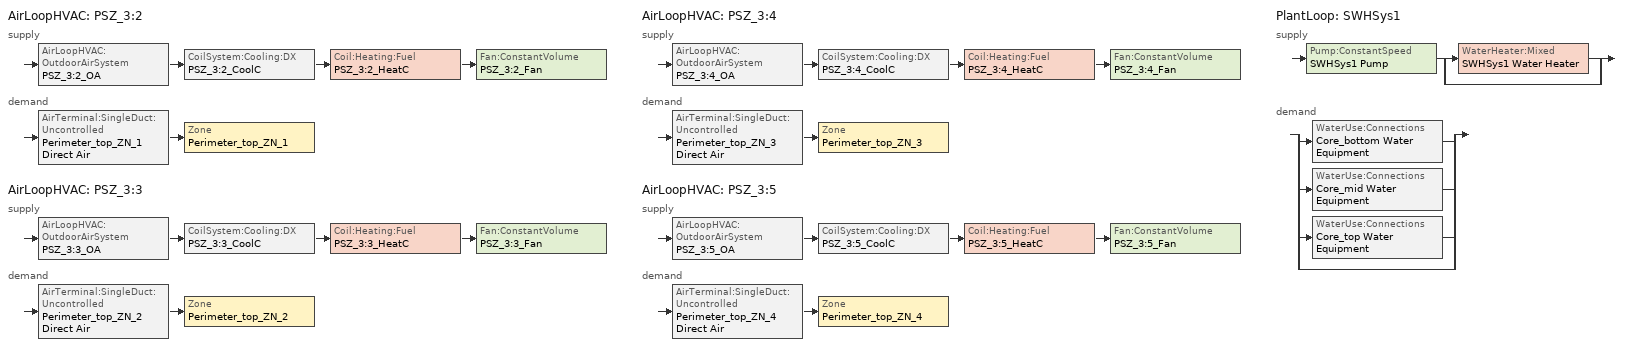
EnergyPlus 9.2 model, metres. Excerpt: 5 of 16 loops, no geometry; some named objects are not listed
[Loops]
AirLoopHVAC 'PSZ_3:2'
 supply: AirLoopHVAC:OutdoorAirSystem 'PSZ_3:2_OA' > CoilSystem:Cooling:DX 'PSZ_3:2_CoolC' > Coil:Heating:Fuel 'PSZ_3:2_HeatC' > Fan:ConstantVolume 'PSZ_3:2_Fan'
 demand: AirTerminal:SingleDuct:Uncontrolled 'Perimeter_top_ZN_1 Direct Air' > Zone 'Perimeter_top_ZN_1'
AirLoopHVAC 'PSZ_3:3'
 supply: AirLoopHVAC:OutdoorAirSystem 'PSZ_3:3_OA' > CoilSystem:Cooling:DX 'PSZ_3:3_CoolC' > Coil:Heating:Fuel 'PSZ_3:3_HeatC' > Fan:ConstantVolume 'PSZ_3:3_Fan'
 demand: AirTerminal:SingleDuct:Uncontrolled 'Perimeter_top_ZN_2 Direct Air' > Zone 'Perimeter_top_ZN_2'
AirLoopHVAC 'PSZ_3:4'
 supply: AirLoopHVAC:OutdoorAirSystem 'PSZ_3:4_OA' > CoilSystem:Cooling:DX 'PSZ_3:4_CoolC' > Coil:Heating:Fuel 'PSZ_3:4_HeatC' > Fan:ConstantVolume 'PSZ_3:4_Fan'
 demand: AirTerminal:SingleDuct:Uncontrolled 'Perimeter_top_ZN_3 Direct Air' > Zone 'Perimeter_top_ZN_3'
AirLoopHVAC 'PSZ_3:5'
 supply: AirLoopHVAC:OutdoorAirSystem 'PSZ_3:5_OA' > CoilSystem:Cooling:DX 'PSZ_3:5_CoolC' > Coil:Heating:Fuel 'PSZ_3:5_HeatC' > Fan:ConstantVolume 'PSZ_3:5_Fan'
 demand: AirTerminal:SingleDuct:Uncontrolled 'Perimeter_top_ZN_4 Direct Air' > Zone 'Perimeter_top_ZN_4'
PlantLoop 'SWHSys1'
 supply: Pump:ConstantSpeed 'SWHSys1 Pump' > split
  | WaterHeater:Mixed 'SWHSys1 Water Heater'
  | bypass
 demand: split
  | WaterUse:Connections 'Core_bottom Water Equipment'
  | WaterUse:Connections 'Core_mid Water Equipment'
  | WaterUse:Connections 'Core_top Water Equipment'
  | bypass
[DesignSpecification:OutdoorAir] Outdoor Air Method=Flow/Person; Outdoor Air Flow per Person=0.0125
SZ DSOA Perimeter_top_ZN_1; SZ DSOA Perimeter_top_ZN_2; SZ DSOA Perimeter_top_ZN_3; SZ DSOA Perimeter_top_ZN_4
[Sizing:Zone] Zone Cooling Design Supply Air Temperature Input Method=SupplyAirTemperature; Zone Cooling Design Supply Air Temperature=12.8; Zone Heating Design Supply Air Temperature Input Method=SupplyAirTemperature; Zone Heating Design Supply Air Temperature=40; Zone Cooling Design Supply Air Humidity Ratio=0.0085; Zone Heating Design Supply Air Humidity Ratio=0.008; Cooling Design Air Flow Method=DesignDay; Heating Design Air Flow Method=DesignDay
Name | Design Specification Outdoor Air Object
Perimeter_top_ZN_1 | SZ DSOA Perimeter_top_ZN_1
Perimeter_top_ZN_2 | SZ DSOA Perimeter_top_ZN_2
Perimeter_top_ZN_3 | SZ DSOA Perimeter_top_ZN_3
Perimeter_top_ZN_4 | SZ DSOA Perimeter_top_ZN_4
[Sizing:System] Type of Load to Size On=Sensible; Design Outdoor Air Flow Rate=AUTOSIZE; Central Heating Maximum System Air Flow Ratio=1; Preheat Design Temperature=7; Preheat Design Humidity Ratio=0.008; Precool Design Temperature=12.8; Precool Design Humidity Ratio=0.008; Central Cooling Design Supply Air Temperature=12.8; Central Heating Design Supply Air Temperature=40; Type of Zone Sum to Use=NonCoincident; 100 Outdoor Air in Cooling=No; 100 Outdoor Air in Heating=No; Central Cooling Design Supply Air Humidity Ratio=0.0085; Central Heating Design Supply Air Humidity Ratio=0.008; Cooling Supply Air Flow Rate Method=DesignDay; Heating Supply Air Flow Rate Method=DesignDay; System Outdoor Air Method=ZoneSum; Zone Maximum Outdoor Air Fraction=1; Cooling Design Capacity Method=CoolingDesignCapacity; Cooling Design Capacity=autosize; Heating Design Capacity Method=HeatingDesignCapacity; Heating Design Capacity=autosize; Central Cooling Capacity Control Method=OnOff
PSZ_3:2; PSZ_3:3; PSZ_3:4; PSZ_3:5
[Sizing:Plant]
SWHSys1: Loop Type=Heating; Design Loop Exit Temperature=60; Loop Design Temperature Difference=5
[ZoneControl:Thermostat] Control Type Schedule=Dual Zone Control Type Sched; Control 1=MdOff DualSPSched
Name | Zone or ZoneList
Perimeter_top_ZN_1 Thermostat | Perimeter_top_ZN_1
Perimeter_top_ZN_2 Thermostat | Perimeter_top_ZN_2
Perimeter_top_ZN_3 Thermostat | Perimeter_top_ZN_3
Perimeter_top_ZN_4 Thermostat | Perimeter_top_ZN_4
[ThermostatSetpoint:DualSetpoint]
MdOff DualSPSched: Heating Setpoint Temperature Schedule=HTGSETP_SCH; Cooling Setpoint Temperature Schedule=CLGSETP_SCH
[AirTerminal:SingleDuct:Uncontrolled] Availability Schedule=ALWAYS_ON; Maximum Air Flow Rate=AUTOSIZE
Perimeter_top_ZN_1 Direct Air; Perimeter_top_ZN_2 Direct Air; Perimeter_top_ZN_3 Direct Air; Perimeter_top_ZN_4 Direct Air
[Zone equipment]
Perimeter_top_ZN_1: Perimeter_top_ZN_1 Direct Air
Perimeter_top_ZN_2: Perimeter_top_ZN_2 Direct Air
Perimeter_top_ZN_3: Perimeter_top_ZN_3 Direct Air
Perimeter_top_ZN_4: Perimeter_top_ZN_4 Direct Air
[Fan:ConstantVolume] Availability Schedule=HVACOperationSchd; Pressure Rise=622; Maximum Flow Rate=AUTOSIZE; Motor In Airstream Fraction=1; EndUse Subcategory=Fan Energy
Name | Fan Total Efficiency | Motor Efficiency
PSZ_3:2_Fan; PSZ_3:4_Fan; PSZ_3:5_Fan | 0.56875 | 0.875
PSZ_3:3_Fan | 0.546 | 0.84
[Coil:Cooling:DX:TwoSpeed] Availability Schedule=ALWAYS_ON; High Speed Gross Rated Total Cooling Capacity=AUTOSIZE; High Speed Rated Sensible Heat Ratio=AUTOSIZE; High Speed Gross Rated Cooling COP=3.37693; High Speed Rated Air Flow Rate=AUTOSIZE; Total Cooling Capacity Function of Temperature Curve=Measured_CoolCStandard10Ton_CapFT; Total Cooling Capacity Function of Flow Fraction Curve=Measured_CoolCStandard10Ton_CapFF; Energy Input Ratio Function of Temperature Curve=Measured_CoolCStandard10Ton_EIRFT; Energy Input Ratio Function of Flow Fraction Curve=Measured_CoolCStandard10Ton_EIRFFF; Part Load Fraction Correlation Curve=No_PLR_Degredation; Low Speed Gross Rated Total Cooling Capacity=AUTOSIZE; Low Speed Gross Rated Sensible Heat Ratio=AUTOSIZE; Low Speed Gross Rated Cooling COP=3.37693; Low Speed Rated Air Flow Rate=AUTOSIZE; Low Speed Total Cooling Capacity Function of Temperature Curve=Measured_LowSpeedCoolCapLSFT; Low Speed Energy Input Ratio Function of Temperature Curve=Measured_LowSpeedCoolEIRLSFT
PSZ_3:2_CoolC DXCoil; PSZ_3:3_CoolC DXCoil; PSZ_3:4_CoolC DXCoil; PSZ_3:5_CoolC DXCoil
[Coil:Heating:Fuel] Availability Schedule=ALWAYS_ON; Fuel Type=NaturalGas; Burner Efficiency=0.78; Nominal Capacity=AUTOSIZE
PSZ_3:2_HeatC; PSZ_3:3_HeatC; PSZ_3:4_HeatC; PSZ_3:5_HeatC
[CoilSystem:Cooling:DX] Availability Schedule=ALWAYS_ON
Name | Cooling Coil
PSZ_3:2_CoolC | PSZ_3:2_CoolC DXCoil
PSZ_3:3_CoolC | PSZ_3:3_CoolC DXCoil
PSZ_3:4_CoolC | PSZ_3:4_CoolC DXCoil
PSZ_3:5_CoolC | PSZ_3:5_CoolC DXCoil
[Controller:OutdoorAir] Minimum Outdoor Air Flow Rate=AUTOSIZE; Maximum Outdoor Air Flow Rate=AUTOSIZE; Economizer Control Type=NoEconomizer; Economizer Control Action Type=ModulateFlow; Economizer Maximum Limit DryBulb Temperature=28; Economizer Maximum Limit Enthalpy=64000; Economizer Minimum Limit DryBulb Temperature=-100; Lockout Type=NoLockout; Minimum Limit Type=FixedMinimum; Minimum Outdoor Air Schedule=MinOA_MotorizedDamper_Sched
PSZ_3:2_OA_Controller; PSZ_3:3_OA_Controller; PSZ_3:4_OA_Controller; PSZ_3:5_OA_Controller
[AirLoopHVAC] Design Supply Air Flow Rate=AUTOSIZE
PSZ_3:2; PSZ_3:3; PSZ_3:4; PSZ_3:5
[Pump:ConstantSpeed]
SWHSys1 Pump: Design Flow Rate=AUTOSIZE; Design Pump Head=179352; Design Power Consumption=AUTOSIZE; Motor Efficiency=0.85; Fraction of Motor Inefficiencies to Fluid Stream=0; Pump Control Type=Intermittent
[WaterHeater:Mixed]
SWHSys1 Water Heater: Tank Volume=0.3785; Setpoint Temperature Schedule=SWHSys1 Water Heater Setpoint Temperature Schedule Name; Deadband Temperature Difference=2; Maximum Temperature Limit=82.2222; Heater Control Type=Cycle; Heater Maximum Capacity=845000; Heater Fuel Type=NATURALGAS; Heater Thermal Efficiency=0.8; Off Cycle Parasitic Fuel Consumption Rate=20; Off Cycle Parasitic Fuel Type=NATURALGAS; Off Cycle Parasitic Heat Fraction to Tank=0.8; On Cycle Parasitic Fuel Type=NATURALGAS; Ambient Temperature Indicator=SCHEDULE; Ambient Temperature Schedule=SWHSys1 Water Heater Ambient Temperature Schedule Name; Off Cycle Loss Coefficient to Ambient Temperature=6; On Cycle Loss Coefficient to Ambient Temperature=6; Use Side Effectiveness=1; Source Side Effectiveness=1; Use Side Design Flow Rate=AUTOSIZE; Source Side Design Flow Rate=AUTOSIZE; Indirect Water Heating Recovery Time=1.5
[PlantLoop]
SWHSys1: Fluid Type=Water; Plant Equipment Operation Scheme=SWHSys1 Loop Operation Scheme List; Maximum Loop Temperature=60; Minimum Loop Temperature=10; Maximum Loop Flow Rate=AUTOSIZE; Minimum Loop Flow Rate=0; Plant Loop Volume=AUTOSIZE; Load Distribution Scheme=Optimal
[PlantEquipmentList]
SWHSys1 Equipment List: SWHSys1 Water Heater
[PlantEquipmentOperation:HeatingLoad]
SWHSys1 Operation Scheme: Load Range 1 Lower Limit=0; Load Range 1 Upper Limit=1000000000000000; Range 1 Equipment List=SWHSys1 Equipment List
[PlantEquipmentOperationSchemes]
SWHSys1 Loop Operation Scheme List: Control Scheme 1=SWHSys1 Operation Scheme; Control Scheme 1 Schedule=ALWAYS_ON
[SetpointManager:Scheduled]
SWHSys1 Loop Setpoint Manager: Control Variable=Temperature; Schedule=SWHSys1-Loop-Temp-Schedule; Setpoint Node or NodeList=SWHSys1 Supply Outlet Node
[SetpointManager:SingleZone:Reheat] Control Variable=Temperature; Minimum Supply Air Temperature=10; Maximum Supply Air Temperature=50
Name | Control Zone | Setpoint Node or NodeList
SupAirTemp MngrPerimeter_top_ZN_1 | Perimeter_top_ZN_1 | PSZ_3:2 Supply Equipment Outlet Node
SupAirTemp MngrPerimeter_top_ZN_2 | Perimeter_top_ZN_2 | PSZ_3:3 Supply Equipment Outlet Node
SupAirTemp MngrPerimeter_top_ZN_3 | Perimeter_top_ZN_3 | PSZ_3:4 Supply Equipment Outlet Node
SupAirTemp MngrPerimeter_top_ZN_4 | Perimeter_top_ZN_4 | PSZ_3:5 Supply Equipment Outlet Node
[SetpointManager:MixedAir] Control Variable=Temperature
Name | Setpoint Node or NodeList
PSZ_3:2_CoolC SAT Manager | PSZ_3:2_CoolC-PSZ_3:2_HeatCNode
PSZ_3:2_HeatC MixedAir Manager | PSZ_3:2_HeatC-PSZ_3:2_FanNode
PSZ_3:2_OAMixed Air Temp Manager | PSZ_3:2_OA-PSZ_3:2_CoolCNode
PSZ_3:3_CoolC SAT Manager | PSZ_3:3_CoolC-PSZ_3:3_HeatCNode
PSZ_3:3_HeatC MixedAir Manager | PSZ_3:3_HeatC-PSZ_3:3_FanNode
PSZ_3:3_OAMixed Air Temp Manager | PSZ_3:3_OA-PSZ_3:3_CoolCNode
PSZ_3:4_CoolC SAT Manager | PSZ_3:4_CoolC-PSZ_3:4_HeatCNode
PSZ_3:4_HeatC MixedAir Manager | PSZ_3:4_HeatC-PSZ_3:4_FanNode
PSZ_3:4_OAMixed Air Temp Manager | PSZ_3:4_OA-PSZ_3:4_CoolCNode
PSZ_3:5_CoolC SAT Manager | PSZ_3:5_CoolC-PSZ_3:5_HeatCNode
PSZ_3:5_HeatC MixedAir Manager | PSZ_3:5_HeatC-PSZ_3:5_FanNode
PSZ_3:5_OAMixed Air Temp Manager | PSZ_3:5_OA-PSZ_3:5_CoolCNode
[WaterUse:Equipment] Peak Flow Rate=1.04e-05; Flow Rate Fraction Schedule=BLDG_SWH_SCH; Target Temperature Schedule=Water Equipment Temp Sched; Hot Water Supply Temperature Schedule=Water Equipment Hot Supply Temp Sched; Sensible Fraction Schedule=Water Equipment Sensible fract sched; Latent Fraction Schedule=Water Equipment Latent fract sched
Name | Zone
Core_bottom Water Equipment | Core_bottom
Core_mid Water Equipment | Core_mid
Core_top Water Equipment | Core_top
[WaterUse:Connections]
Name | Water Use Equipment 1
Core_bottom Water Equipment | Core_bottom Water Equipment
Core_mid Water Equipment | Core_mid Water Equipment
Core_top Water Equipment | Core_top Water Equipment
[Schedule:Compact]
ALWAYS_ON: Through: 12/31, For: AllDays, Until: 24:00, 1
Dual Zone Control Type Sched: Through: 12/31, For: AllDays, Until: 24:00, 4
CLGSETP_SCH: Through: 12/31, For: Weekdays SummerDesignDay, Until: 06:00, 26.7, Until: 22:00, 24, Until: 24:00, 26.7, For: Saturday, Until: 06:00, 26.7, Until: 18:00, 24, Until: 24:00, 26.7, For WinterDesignDay, Until: 24:00, 26.7, For: AllOtherDays, Until: 24:00, 26.7
HTGSETP_SCH: Through: 12/31, For: Weekdays, Until: 06:00, 15.6, Until: 22:00, 21, Until: 24:00, 15.6, For SummerDesignDay, Until: 24:00, 15.6, For: Saturday, Until: 06:00, 15.6, Until: 18:00, 21, Until: 24:00, 15.6, For: WinterDesignDay, Until: 24:00, 21, For: AllOtherDays, Until: 24:00, 15.6
HVACOperationSchd: Through: 12/31, For: Weekdays SummerDesignDay, Until: 06:00, 0, Until: 22:00, 1, Until: 24:00, 0, For: Saturday WinterDesignDay, Until: 06:00, 0, Until: 18:00, 1, Until: 24:00, 0, For: AllOtherDays, Until: 24:00, 0
MinOA_MotorizedDamper_Sched: Through: 12/31, For: Weekdays SummerDesignDay, Until: 07:00, 0, Until: 22:00, 1, Until: 24:00, 0, For: Saturday WinterDesignDay, Until: 07:00, 0, Until: 18:00, 1, Until: 24:00, 0, For: AllOtherDays, Until: 24:00, 0
BLDG_SWH_SCH: Through: 12/31, For: Weekdays SummerDesignDay, Until: 05:00, 0.05, Until: 06:00, 0.08, Until: 07:00, 0.07, Until: 08:00, 0.19, Until: 09:00, 0.35, Until: 10:00, 0.38, Until: 11:00, 0.39, Until: 12:00, 0.47, Until: 13:00, 0.57, Until: 14:00, 0.54, Until: 15:00, 0.34, Until: 16:00, 0.33, Until: 17:00, 0.44, Until: 18:00, 0.26, Until: 19:00, 0.21, Until: 20:00, 0.15, Until: 21:00, 0.17, Until: 22:00, 0.08, Until: 24:00, 0.05, For: Saturday WinterDesignDay, Until: 05:00, 0.05, Until: 06:00, 0.08, Until: 07:00, 0.07, Until: 08:00, 0.11, Until: 09:00, 0.15, Until: 10:00, 0.21, Until: 11:00, 0.19, Until: 12:00, 0.23, Until: 13:00, 0.2, Until: 14:00, 0.19, Until: 15:00, 0.15, Until: 16:00, 0.13, Until: 17:00, 0.14, Until: 21:00, 0.07, Until: 22:00, 0.09, Until: 24:00, 0.05, For: Sunday Holidays AllOtherDays, Until: 05:00, 0.04, Until: 06:00, 0.07, Until: 11:00, 0.04, Until: 13:00, 0.06, Until: 14:00, 0.09, Until: 15:00, 0.06, Until: 21:00, 0.04, Until: 22:00, 0.07, Until: 24:00, 0.04
Water Equipment Latent fract sched: Through: 12/31, For: AllDays, Until: 24:00, 0.05
Water Equipment Sensible fract sched: Through: 12/31, For: AllDays, Until: 24:00, 0.2
Water Equipment Hot Supply Temp Sched; Water Equipment Temp Sched: Through: 12/31, For: AllDays, Until: 24:00, 43.3
SWHSys1 Water Heater Ambient Temperature Schedule Name: Through: 12/31, For: AllDays, Until: 24:00, 22
SWHSys1 Water Heater Setpoint Temperature Schedule Name; SWHSys1-Loop-Temp-Schedule: Through: 12/31, For: AllDays, Until: 24:00, 60
[Curve:Quadratic] Coefficient3 x2=0
Name | Coefficient1 Constant | Coefficient2 x | Minimum Value of x | Maximum Value of x
Measured_CoolCStandard10Ton_CapFF | 0.7685 | 0.2315 | 0.776 | 1.197
Measured_CoolCStandard10Ton_EIRFFF | 1.192 | -0.1917 | 0.776 | 1.197
No_PLR_Degredation | 1 | 0 | 0 | 1
[Curve:Biquadratic] Minimum Value of x=11.1; Maximum Value of x=29.4; Minimum Value of y=10; Maximum Value of y=50.3
Name | Coefficient1 Constant | Coefficient2 x | Coefficient3 x2 | Coefficient4 y | Coefficient5 y2 | Coefficient6 xy
Measured_LowSpeedCoolCapLSFT | 0.4136 | 0.03105 | 0 | 0.006952 | -0.0002128 | 0
Measured_CoolCStandard10Ton_CapFT | 0.52357 | 0.03478 | 0 | -0.001915 | -0.00010838 | 0
Measured_LowSpeedCoolEIRLSFT | 1.1389 | -0.04518 | 0.0014298 | 0.006044 | 0.0006745 | -0.0012325
Measured_CoolCStandard10Ton_EIRFT | 0.9847 | -0.04285 | 0.0013562 | 0.009934 | 0.0006398 | -0.001169
